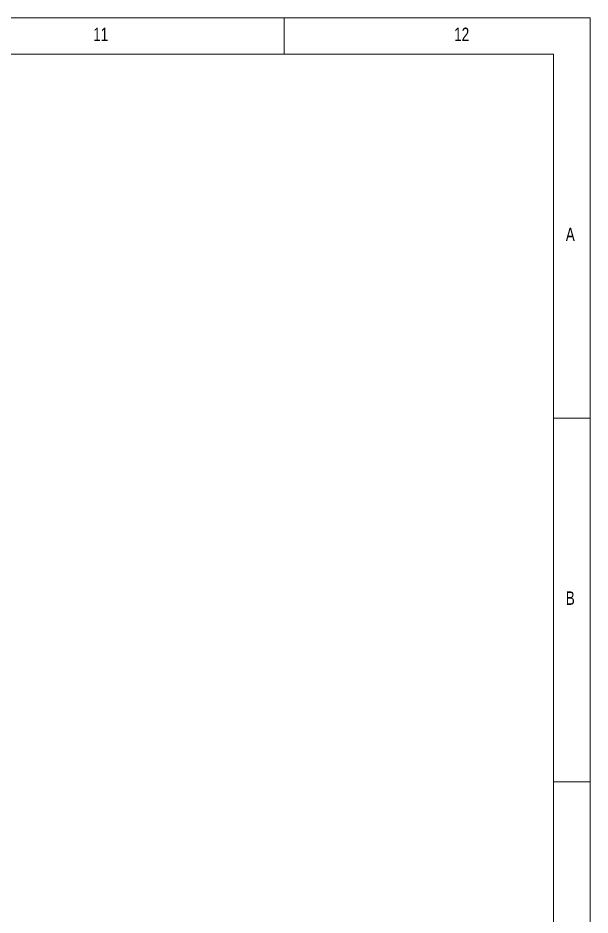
# Model space of a CAD drawing. Header units: millimetres. Extents: x -17 to 589, y 5 to 415.
# Drawn here: x 510.4 to 589, y 291.7 to 415 of the extents above; entities that cross this region are included whole.
import ezdxf

# ---------------------------------------------------------------- set-up
doc = ezdxf.new("R2010")
doc.units = ezdxf.units.MM
doc.styles.add('SLDTEXTSTYLE0', font='TXT', dxfattribs={"width": 0.75})

msp = doc.modelspace()

# ---------------------------------------------------------------- linework, layer by layer
at = {"color": 7, "linetype": 'Continuous', "lineweight": 0}
for p, q in [((589, 415), (5, 415)), ((547, 410), (547, 415)), ((589, 5), (589, 415)), ((584, 410), (10, 410)), ((584, 60.25), (584, 410)), ((584, 360), (589, 360)), ((589, 310), (584, 310))]:
    msp.add_line(p, q, dxfattribs=at)

# ---------------------------------------------------------------- texts
at = {"color": 7, "linetype": 'Continuous', "lineweight": 0, "attachment_point": 1, "style": 'SLDTEXTSTYLE0'}
for s, insert, char_height in [('11', (520.75, 413.668), 1.85208), ('12', (570.3333, 413.668), 1.85208), ('A', (585.6667, 386.168), 1.8521), ('B', (585.6667, 336.168), 1.8521)]:
    msp.add_mtext(s, dxfattribs=dict(at, insert=insert, char_height=char_height))

doc.saveas('drawing.dxf')
